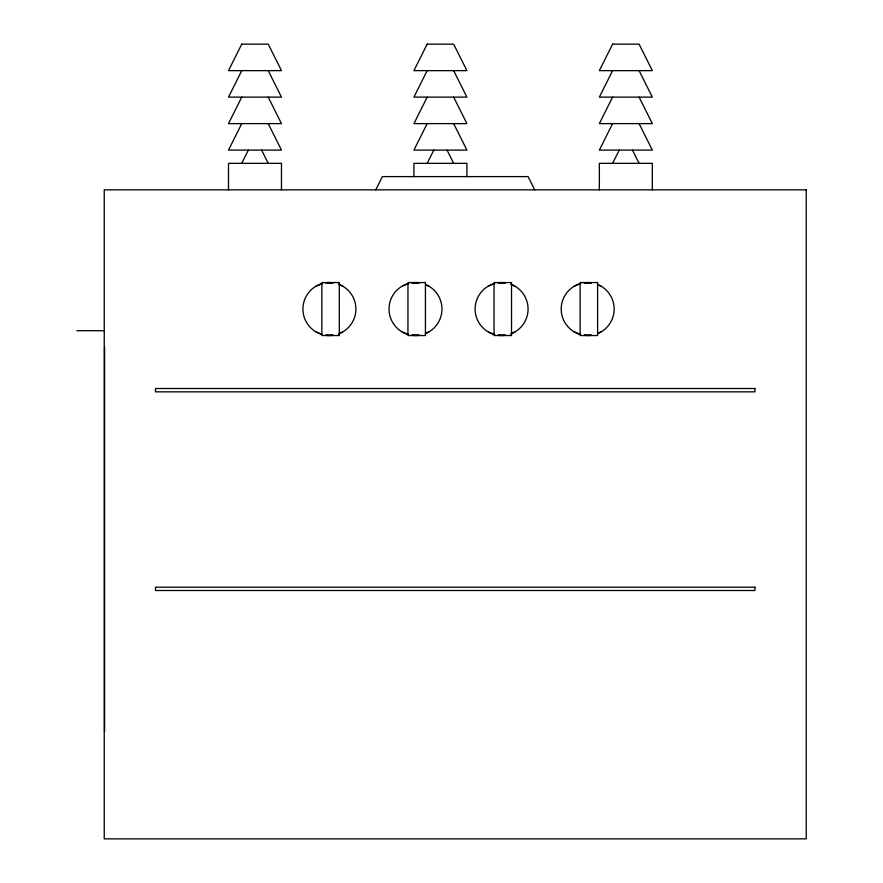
<?xml version="1.0" encoding="UTF-8"?>
<svg xmlns="http://www.w3.org/2000/svg" width="883" height="883" viewBox="0 0 883 883"><rect width="100%" height="100%" fill="white"/><g stroke="black" fill="none" stroke-linecap="round" stroke-linejoin="round"><path stroke-width="1.32" d="M241.743 70.64L228.498 97.13L281.478 97.13L268.233 70.64M241.743 97.13L228.498 123.62L281.478 123.62L268.233 97.13M241.743 123.62L228.498 150.11L281.478 150.11L268.233 123.62M241.743 163.355L248.366 150.11M427.173 70.64L413.928 97.13L466.908 97.13L453.663 70.64M375.761 189.845L382.383 176.6L528.078 176.6L534.701 189.845M427.173 97.13L413.928 123.62L466.908 123.62L453.663 97.13M427.173 123.62L413.928 150.11L466.908 150.11L453.663 123.62M427.173 163.355L433.796 150.11M612.603 70.64L599.358 97.13L652.338 97.13L639.093 70.64M612.603 97.13L599.358 123.62L652.338 123.62L639.093 97.13M612.603 123.62L599.358 150.11L652.338 150.11L639.093 123.62M612.603 163.355L619.226 150.11M316.158 286.114L322.549 283.465A26.49 26.49 0 0 0 322.549 334.635L316.158 331.986M402.251 286.114L408.641 283.465A26.49 26.49 0 0 0 408.641 334.635L402.251 331.986M339.337 333.366L342.648 331.986M488.343 286.114L494.734 283.465A26.49 26.49 0 0 0 494.734 334.635L488.343 331.986M425.429 333.366L428.741 331.986M574.436 286.114L580.826 283.465A26.49 26.49 0 0 0 580.826 334.635L574.436 331.986M511.522 333.366L514.833 331.986M597.614 333.366L600.926 331.986M325.982 283.013L332.836 283.013M412.074 283.013L418.928 283.013M498.167 283.013L505.021 283.013M584.259 283.013L591.113 283.013M332.836 335.087L325.982 335.087M418.928 335.087L412.074 335.087M505.021 335.087L498.167 335.087M591.113 335.087L584.259 335.087M76.777 330.706L104.161 330.706M597.614 284.734L600.926 286.114M511.522 284.734L514.833 286.114M425.429 284.734L428.741 286.114M339.337 284.734L342.648 286.114M632.471 150.11L639.093 163.355M447.041 150.11L453.663 163.355M261.611 150.11L268.233 163.355M652.338 189.845L652.338 163.355L599.358 163.355L599.358 189.845M466.908 176.6L466.908 163.355L413.928 163.355L413.928 176.6M281.478 189.845L281.478 163.355L228.498 163.355L228.498 189.845M104.591 347.262L104.591 731.367M425.639 284.58A26.49 26.49 0 0 1 425.639 333.52M418.961 335.308A26.49 26.49 0 0 1 412.041 335.308M412.041 282.792A26.49 26.49 0 0 1 418.961 282.792M510.65 284.16A26.49 26.49 0 0 1 510.65 333.94M505.054 335.308A26.49 26.49 0 0 1 498.133 335.308M498.133 282.792A26.49 26.49 0 0 1 505.054 282.792M597.824 284.58A26.49 26.49 0 0 1 597.824 333.52M591.146 335.308A26.49 26.49 0 0 1 584.226 335.308M584.226 282.792A26.49 26.49 0 0 1 591.146 282.792M338.465 284.16A26.49 26.49 0 0 1 338.465 333.94M332.869 335.308A26.49 26.49 0 0 1 325.948 335.308M325.948 282.792A26.49 26.49 0 0 1 332.869 282.792M241.743 44.15L228.498 70.64L281.478 70.64L268.233 44.15L241.743 44.15M427.173 44.15L413.928 70.64L466.908 70.64L453.663 44.15L427.173 44.15M612.603 44.15L599.358 70.64L652.338 70.64L639.093 44.15L612.603 44.15M806.223 189.845L104.238 189.845L104.238 838.85L806.223 838.85L806.223 189.845M339.337 282.56L321.854 282.56L321.854 335.54L339.337 335.54L339.337 282.56M425.429 282.56L407.946 282.56L407.946 335.54L425.429 335.54L425.429 282.56M511.522 282.56L494.039 282.56L494.039 335.54L511.522 335.54L511.522 282.56M597.614 282.56L580.131 282.56L580.131 335.54L597.614 335.54L597.614 282.56M754.965 388.52L155.496 388.52L155.496 391.831L754.965 391.831L754.965 388.52M754.965 587.195L155.496 587.195L155.496 590.506L754.965 590.506L754.965 587.195"/></g></svg>
